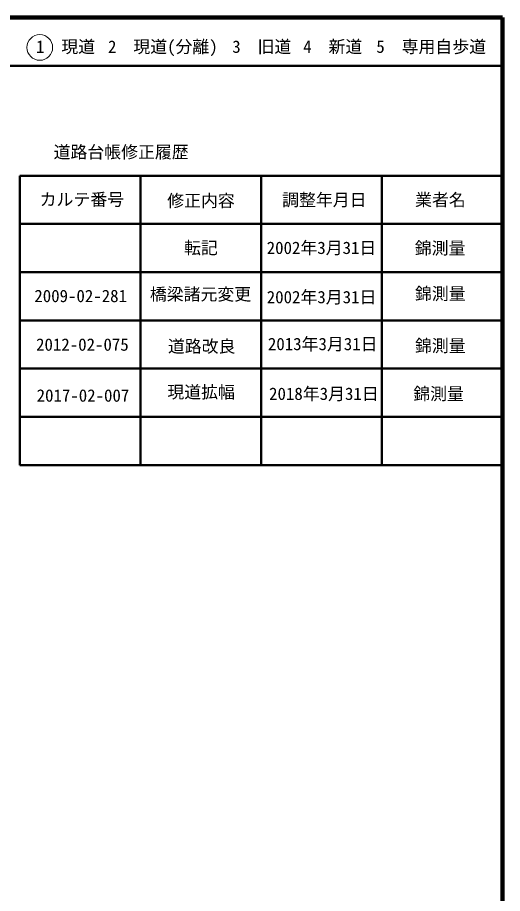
# Model space of a CAD drawing. Units: millimetres on the paper, enlarged 1000 times. Extents: x 40000 to 680000, y 20000 to 380000.
# Drawn here: x 579500 to 680000, y 198357 to 380000 of the extents above; entities that cross this region are included whole.
import ezdxf
from ezdxf.enums import TextEntityAlignment as Align

# ---------------------------------------------------------------- set-up
doc = ezdxf.new("R2010")
doc.units = ezdxf.units.MM
doc.header["$LTSCALE"] = 1000
for name, color, linetype, lineweight in [('M-TTL', 2, 'Continuous', 140), ('M-TTL-FRAM', 2, 'Continuous', 50), ('M-TTL-LINE', 7, 'Continuous', 50), ('M-TTL-TXT', 7, 'Continuous', 13)]:
    doc.layers.add(name, color=color, linetype=linetype, lineweight=lineweight)
doc.styles.add('ＭＳ ゴシック', font='')
doc.styles.get('ＭＳ ゴシック').set_extended_font_data('MS Gothic')

msp = doc.modelspace()

# ---------------------------------------------------------------- linework, layer by layer
at = {"layer": 'M-TTL'}
for p, q in [((680000, 380000), (40000, 380000)), ((680000, 20000), (680000, 380000))]:
    msp.add_line(p, q, dxfattribs=at)
at = {"layer": 'M-TTL-FRAM'}
for p, q in [((580000, 347197), (580000, 287197)), ((580000, 347197), (680000, 347197)), ((580000, 287197), (680000, 287197))]:
    msp.add_line(p, q, dxfattribs=at)
at = {"layer": 'M-TTL-LINE'}
for p, q in [((40000, 370000), (680000, 370000)), ((605000, 347197), (605000, 287197)), ((630000, 347197), (630000, 287197)), ((655000, 347197), (655000, 287197)), ((580000, 337197), (680000, 337197)), ((580000, 327197), (680000, 327197)), ((580000, 317197), (680000, 317197)), ((580000, 307197), (680000, 307197)), ((580000, 297197), (680000, 297197))]:
    msp.add_line(p, q, dxfattribs=at)
at = {"layer": 'M-TTL-TXT'}
msp.add_circle((584111, 373790), 2660, dxfattribs=at)

# ---------------------------------------------------------------- texts
at = {"layer": 'M-TTL-TXT', "style": 'ＭＳ ゴシック'}
for s, p in [('1\u3000現道', (589448, 373958)), ('2\u3000現道(分離)', (609619, 373958)), ('3\u3000旧道', (630121, 373958)), ('4\u3000新道', (644824, 373958)), ('5\u3000専用自歩道', (665228, 373958)), ('道路台帳修正履歴', (600968, 352113)), ('カルテ番号', (592839, 342277)), ('修正内容', (617509, 342023)), ('調整年月日', (643089, 342197)), ('業者名', (667134, 342197)), ('転記', (617500, 332245)), ('2002年3月31日', (642500, 332245)), ('錦測量', (667077, 332189)), ('2009-02-281', (592583, 322264)), ('橋梁諸元変更', (617426, 322624)), ('2002年3月31日', (642510, 322024)), ('錦測量', (667113, 322745)), ('2012-02-075', (592943, 312183)), ('道路改良', (617666, 311823)), ('2013年3月31日', (642750, 312303)), ('錦測量', (667113, 311943)), ('現道拡幅', (617546, 302342)), ('2018年3月31日', (642990, 301982)), ('錦測量', (666753, 301982)), ('2017-02-007', (593063, 301622))]:
    msp.add_text(s, height=2566, dxfattribs=at).set_placement(p, align=Align.MIDDLE_CENTER)

doc.saveas('drawing.dxf')
